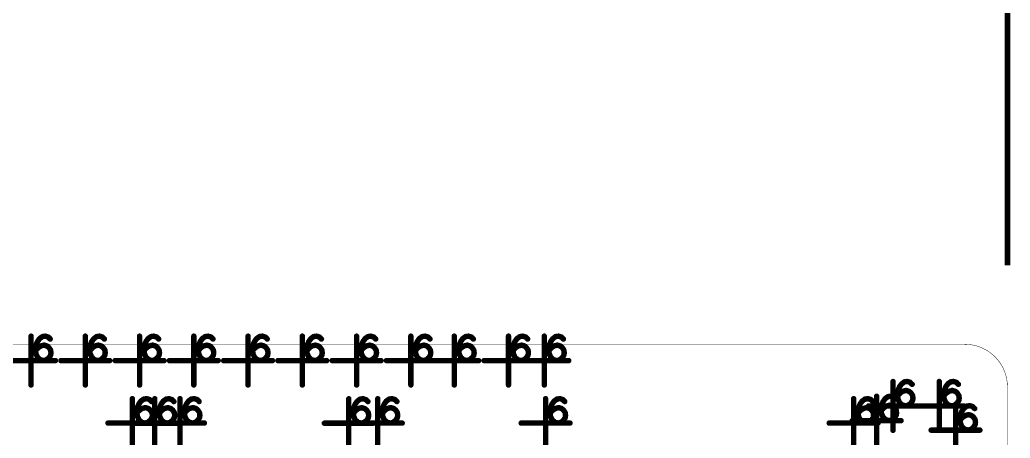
# Model space of a CAD drawing. Header units: millimetres. Extents: x 3885 to 4350, y -149 to 182.
# Drawn here: x 4163.71 to 4186.89, y 92.25 to 102.04 of the extents above; entities that cross this region are included whole.
import ezdxf

# ---------------------------------------------------------------- set-up
doc = ezdxf.new("R2010")
doc.units = ezdxf.units.MM
doc.header["$LTSCALE"] = 23.1
doc.layers.get('0').update_dxf_attribs({"linetype": 'CONTINUOUS'})

# ---------------------------------------------------------------- blocks, each defined once
blk = doc.blocks.new('PAD_R1')
at = {"const_width": 0.5}
blk.add_lwpolyline([(0.25, 0, 1), (-0.25, 0, 1)], format="xyb", close=True, dxfattribs=at)

msp = doc.modelspace()

# ---------------------------------------------------------------- linework, layer by layer
for points, const_width in [([(4186.826, 96.294), (4186.826, 127.212)], 0.127), ([(4163.97, 94.634), (4163.97, 93.491)], 0.127), ([(4164.094, 94.58), (4164.198, 94.506)], 0.0818), ([(4164.166, 94.652), (4164.24, 94.549)], 0.0821), ([(4164.261, 94.692), (4164.279, 94.566)], 0.0672), ([(4164.354, 94.685), (4164.319, 94.563)], 0.0695), ([(4164.439, 94.636), (4164.349, 94.546)], 0.0675), ([(4165.24, 94.634), (4165.24, 93.491)], 0.127), ([(4165.364, 94.58), (4165.468, 94.506)], 0.0818), ([(4165.436, 94.652), (4165.51, 94.549)], 0.0821), ([(4165.531, 94.692), (4165.549, 94.566)], 0.0672), ([(4165.624, 94.685), (4165.589, 94.563)], 0.0695), ([(4165.709, 94.636), (4165.619, 94.546)], 0.0675), ([(4166.51, 94.634), (4166.51, 93.491)], 0.127), ([(4166.634, 94.58), (4166.738, 94.506)], 0.0818), ([(4166.706, 94.652), (4166.78, 94.549)], 0.0821), ([(4166.801, 94.692), (4166.819, 94.566)], 0.0672), ([(4166.894, 94.685), (4166.859, 94.563)], 0.0695), ([(4166.979, 94.636), (4166.889, 94.546)], 0.0675), ([(4167.78, 94.634), (4167.78, 93.491)], 0.127), ([(4167.904, 94.58), (4168.008, 94.506)], 0.0818), ([(4167.976, 94.652), (4168.05, 94.549)], 0.0821), ([(4168.071, 94.692), (4168.089, 94.566)], 0.0672), ([(4168.164, 94.685), (4168.129, 94.563)], 0.0695), ([(4168.249, 94.636), (4168.159, 94.546)], 0.0675), ([(4169.05, 94.634), (4169.05, 93.491)], 0.127), ([(4169.174, 94.58), (4169.278, 94.506)], 0.0818), ([(4169.246, 94.652), (4169.32, 94.549)], 0.0821), ([(4169.341, 94.692), (4169.359, 94.566)], 0.0672), ([(4169.434, 94.685), (4169.399, 94.563)], 0.0695), ([(4169.519, 94.636), (4169.429, 94.546)], 0.0675), ([(4170.32, 94.634), (4170.32, 93.491)], 0.127), ([(4170.444, 94.58), (4170.548, 94.506)], 0.0818), ([(4170.516, 94.652), (4170.59, 94.549)], 0.0821), ([(4170.611, 94.692), (4170.629, 94.566)], 0.0672), ([(4170.704, 94.685), (4170.669, 94.563)], 0.0695), ([(4170.789, 94.636), (4170.699, 94.546)], 0.0675), ([(4171.59, 94.634), (4171.59, 93.491)], 0.127), ([(4171.714, 94.58), (4171.818, 94.506)], 0.0818), ([(4171.786, 94.652), (4171.86, 94.549)], 0.0821), ([(4171.881, 94.692), (4171.899, 94.566)], 0.0672), ([(4171.974, 94.685), (4171.939, 94.563)], 0.0695), ([(4172.059, 94.636), (4171.969, 94.546)], 0.0675), ([(4172.86, 94.634), (4172.86, 93.491)], 0.127), ([(4172.984, 94.58), (4173.088, 94.506)], 0.0818), ([(4173.056, 94.652), (4173.13, 94.549)], 0.0821), ([(4173.151, 94.692), (4173.169, 94.566)], 0.0672), ([(4173.244, 94.685), (4173.209, 94.563)], 0.0695), ([(4173.329, 94.636), (4173.239, 94.546)], 0.0675), ([(4173.876, 94.634), (4173.876, 93.491)], 0.127), ([(4174, 94.58), (4174.104, 94.506)], 0.0818), ([(4174.072, 94.652), (4174.146, 94.549)], 0.0821), ([(4174.167, 94.692), (4174.185, 94.566)], 0.0672), ([(4174.26, 94.685), (4174.225, 94.563)], 0.0695), ([(4174.345, 94.636), (4174.255, 94.546)], 0.0675), ([(4175.146, 94.634), (4175.146, 93.491)], 0.127), ([(4175.27, 94.58), (4175.374, 94.506)], 0.0818), ([(4175.342, 94.652), (4175.416, 94.549)], 0.0821), ([(4175.437, 94.692), (4175.455, 94.566)], 0.0672), ([(4175.53, 94.685), (4175.495, 94.563)], 0.0695), ([(4175.615, 94.636), (4175.525, 94.546)], 0.0675), ([(4175.984, 94.634), (4175.984, 93.491)], 0.127), ([(4176.108, 94.58), (4176.212, 94.506)], 0.0818), ([(4176.18, 94.652), (4176.254, 94.549)], 0.0821), ([(4176.275, 94.692), (4176.293, 94.566)], 0.0672), ([(4176.368, 94.685), (4176.333, 94.563)], 0.0695), ([(4176.453, 94.636), (4176.363, 94.546)], 0.0675), ([(4164.017, 94.366), (4164.143, 94.347)], 0.0754), ([(4164.025, 94.415), (4164.151, 94.396)], 0.0754), ([(4164.049, 94.502), (4164.166, 94.451)], 0.0727), ([(4164.063, 94.378), (4164.153, 94.289)], 0.0945), ([(4164.135, 94.439), (4164.205, 94.333)], 0.0687), ([(4164.221, 94.476), (4164.252, 94.353)], 0.0785), ([(4164.325, 94.476), (4164.291, 94.353)], 0.0695), ([(4164.405, 94.435), (4164.325, 94.336)], 0.0609), ([(4164.461, 94.373), (4164.355, 94.303)], 0.0687), ([(4165.287, 94.366), (4165.413, 94.347)], 0.0754), ([(4165.295, 94.415), (4165.421, 94.396)], 0.0754), ([(4165.319, 94.502), (4165.436, 94.451)], 0.0727), ([(4165.333, 94.378), (4165.423, 94.289)], 0.0945), ([(4165.405, 94.439), (4165.475, 94.333)], 0.0687), ([(4165.491, 94.476), (4165.522, 94.353)], 0.0785), ([(4165.595, 94.476), (4165.561, 94.353)], 0.0695), ([(4165.675, 94.435), (4165.595, 94.336)], 0.0609), ([(4165.731, 94.373), (4165.625, 94.303)], 0.0687), ([(4166.557, 94.366), (4166.683, 94.347)], 0.0754), ([(4166.565, 94.415), (4166.691, 94.396)], 0.0754), ([(4166.589, 94.502), (4166.706, 94.451)], 0.0727), ([(4166.603, 94.378), (4166.693, 94.289)], 0.0945), ([(4166.675, 94.439), (4166.745, 94.333)], 0.0687), ([(4166.761, 94.476), (4166.792, 94.353)], 0.0785), ([(4166.865, 94.476), (4166.831, 94.353)], 0.0695), ([(4166.945, 94.435), (4166.865, 94.336)], 0.0609), ([(4167.001, 94.373), (4166.895, 94.303)], 0.0687), ([(4167.827, 94.366), (4167.953, 94.347)], 0.0754), ([(4167.835, 94.415), (4167.961, 94.396)], 0.0754), ([(4167.859, 94.502), (4167.976, 94.451)], 0.0727), ([(4167.873, 94.378), (4167.963, 94.289)], 0.0945), ([(4167.945, 94.439), (4168.015, 94.333)], 0.0687), ([(4168.031, 94.476), (4168.062, 94.353)], 0.0785), ([(4168.135, 94.476), (4168.101, 94.353)], 0.0695), ([(4168.215, 94.435), (4168.135, 94.336)], 0.0609), ([(4168.271, 94.373), (4168.165, 94.303)], 0.0687), ([(4169.097, 94.366), (4169.223, 94.347)], 0.0754), ([(4169.105, 94.415), (4169.231, 94.396)], 0.0754), ([(4169.129, 94.502), (4169.246, 94.451)], 0.0727), ([(4169.143, 94.378), (4169.233, 94.289)], 0.0945), ([(4169.215, 94.439), (4169.285, 94.333)], 0.0687), ([(4169.301, 94.476), (4169.332, 94.353)], 0.0785), ([(4169.405, 94.476), (4169.371, 94.353)], 0.0695), ([(4169.485, 94.435), (4169.405, 94.336)], 0.0609), ([(4169.541, 94.373), (4169.435, 94.303)], 0.0687), ([(4170.367, 94.366), (4170.493, 94.347)], 0.0754), ([(4170.375, 94.415), (4170.501, 94.396)], 0.0754), ([(4170.399, 94.502), (4170.516, 94.451)], 0.0727), ([(4170.413, 94.378), (4170.503, 94.289)], 0.0945), ([(4170.485, 94.439), (4170.555, 94.333)], 0.0687), ([(4170.571, 94.476), (4170.602, 94.353)], 0.0785), ([(4170.675, 94.476), (4170.641, 94.353)], 0.0695), ([(4170.755, 94.435), (4170.675, 94.336)], 0.0609), ([(4170.811, 94.373), (4170.705, 94.303)], 0.0687), ([(4171.637, 94.366), (4171.763, 94.347)], 0.0754), ([(4171.645, 94.415), (4171.771, 94.396)], 0.0754), ([(4171.669, 94.502), (4171.786, 94.451)], 0.0727), ([(4171.683, 94.378), (4171.773, 94.289)], 0.0945), ([(4171.755, 94.439), (4171.825, 94.333)], 0.0687), ([(4171.841, 94.476), (4171.872, 94.353)], 0.0785), ([(4171.945, 94.476), (4171.911, 94.353)], 0.0695), ([(4172.025, 94.435), (4171.945, 94.336)], 0.0609), ([(4172.081, 94.373), (4171.975, 94.303)], 0.0687), ([(4172.907, 94.366), (4173.033, 94.347)], 0.0754), ([(4172.915, 94.415), (4173.041, 94.396)], 0.0754), ([(4172.939, 94.502), (4173.056, 94.451)], 0.0727), ([(4172.953, 94.378), (4173.043, 94.289)], 0.0945), ([(4173.025, 94.439), (4173.095, 94.333)], 0.0687), ([(4173.111, 94.476), (4173.142, 94.353)], 0.0785), ([(4173.215, 94.476), (4173.181, 94.353)], 0.0695), ([(4173.295, 94.435), (4173.215, 94.336)], 0.0609), ([(4173.351, 94.373), (4173.245, 94.303)], 0.0687), ([(4173.923, 94.366), (4174.049, 94.347)], 0.0754), ([(4173.931, 94.415), (4174.057, 94.396)], 0.0754), ([(4173.955, 94.502), (4174.072, 94.451)], 0.0727), ([(4173.969, 94.378), (4174.059, 94.289)], 0.0945), ([(4174.041, 94.439), (4174.111, 94.333)], 0.0687), ([(4174.127, 94.476), (4174.158, 94.353)], 0.0785), ([(4174.231, 94.476), (4174.197, 94.353)], 0.0695), ([(4174.311, 94.435), (4174.231, 94.336)], 0.0609), ([(4174.367, 94.373), (4174.261, 94.303)], 0.0687), ([(4175.193, 94.366), (4175.319, 94.347)], 0.0754), ([(4175.201, 94.415), (4175.327, 94.396)], 0.0754), ([(4175.225, 94.502), (4175.342, 94.451)], 0.0727), ([(4175.239, 94.378), (4175.329, 94.289)], 0.0945), ([(4175.311, 94.439), (4175.381, 94.333)], 0.0687), ([(4175.397, 94.476), (4175.428, 94.353)], 0.0785), ([(4175.501, 94.476), (4175.467, 94.353)], 0.0695), ([(4175.581, 94.435), (4175.501, 94.336)], 0.0609), ([(4175.637, 94.373), (4175.531, 94.303)], 0.0687), ([(4176.032, 94.366), (4176.157, 94.347)], 0.0754), ([(4176.039, 94.415), (4176.165, 94.396)], 0.0754), ([(4176.064, 94.502), (4176.18, 94.451)], 0.0727), ([(4176.077, 94.378), (4176.167, 94.289)], 0.0945), ([(4176.149, 94.439), (4176.219, 94.333)], 0.0687), ([(4176.235, 94.476), (4176.266, 94.353)], 0.0785), ([(4176.34, 94.476), (4176.305, 94.353)], 0.0695), ([(4176.419, 94.435), (4176.34, 94.336)], 0.0609), ([(4176.475, 94.373), (4176.369, 94.303)], 0.0687), ([(4164.541, 94.062), (4163.398, 94.062)], 0.127), ([(4164.016, 94.265), (4164.142, 94.278)], 0.0955), ([(4164.045, 94.155), (4164.161, 94.207)], 0.0939), ([(4164.114, 94.061), (4164.197, 94.158)], 0.0879), ([(4164.212, 94.01), (4164.242, 94.133)], 0.0785), ([(4164.316, 94.011), (4164.281, 94.133)], 0.0692), ([(4164.401, 94.056), (4164.32, 94.154)], 0.0743), ([(4164.461, 94.122), (4164.355, 94.192)], 0.0687), ([(4164.495, 94.285), (4164.369, 94.267)], 0.0675), ([(4164.494, 94.204), (4164.369, 94.225)], 0.058), ([(4165.811, 94.062), (4164.668, 94.062)], 0.127), ([(4165.286, 94.265), (4165.412, 94.278)], 0.0955), ([(4165.315, 94.155), (4165.431, 94.207)], 0.0939), ([(4165.384, 94.061), (4165.467, 94.158)], 0.0879), ([(4165.482, 94.01), (4165.512, 94.133)], 0.0785), ([(4165.586, 94.011), (4165.551, 94.133)], 0.0692), ([(4165.671, 94.056), (4165.59, 94.154)], 0.0743), ([(4165.731, 94.122), (4165.625, 94.192)], 0.0687), ([(4165.765, 94.285), (4165.639, 94.267)], 0.0675), ([(4165.764, 94.204), (4165.639, 94.225)], 0.058), ([(4167.081, 94.062), (4165.938, 94.062)], 0.127), ([(4166.556, 94.265), (4166.682, 94.278)], 0.0955), ([(4166.585, 94.155), (4166.701, 94.207)], 0.0939), ([(4166.654, 94.061), (4166.737, 94.158)], 0.0879), ([(4166.752, 94.01), (4166.782, 94.133)], 0.0785), ([(4166.856, 94.011), (4166.821, 94.133)], 0.0692), ([(4166.941, 94.056), (4166.86, 94.154)], 0.0743), ([(4167.001, 94.122), (4166.895, 94.192)], 0.0687), ([(4167.035, 94.285), (4166.909, 94.267)], 0.0675), ([(4167.034, 94.204), (4166.909, 94.225)], 0.058), ([(4168.351, 94.062), (4167.208, 94.062)], 0.127), ([(4167.826, 94.265), (4167.952, 94.278)], 0.0955), ([(4167.855, 94.155), (4167.971, 94.207)], 0.0939), ([(4167.924, 94.061), (4168.007, 94.158)], 0.0879), ([(4168.022, 94.01), (4168.052, 94.133)], 0.0785), ([(4168.126, 94.011), (4168.091, 94.133)], 0.0692), ([(4168.211, 94.056), (4168.13, 94.154)], 0.0743), ([(4168.271, 94.122), (4168.165, 94.192)], 0.0687), ([(4168.305, 94.285), (4168.179, 94.267)], 0.0675), ([(4168.304, 94.204), (4168.179, 94.225)], 0.058), ([(4169.621, 94.062), (4168.478, 94.062)], 0.127), ([(4169.096, 94.265), (4169.222, 94.278)], 0.0955), ([(4169.125, 94.155), (4169.241, 94.207)], 0.0939), ([(4169.194, 94.061), (4169.277, 94.158)], 0.0879), ([(4169.292, 94.01), (4169.322, 94.133)], 0.0785), ([(4169.396, 94.011), (4169.361, 94.133)], 0.0692), ([(4169.481, 94.056), (4169.4, 94.154)], 0.0743), ([(4169.541, 94.122), (4169.435, 94.192)], 0.0687), ([(4169.575, 94.285), (4169.449, 94.267)], 0.0675), ([(4169.574, 94.204), (4169.449, 94.225)], 0.058), ([(4170.891, 94.062), (4169.748, 94.062)], 0.127), ([(4170.366, 94.265), (4170.492, 94.278)], 0.0955), ([(4170.395, 94.155), (4170.511, 94.207)], 0.0939), ([(4170.464, 94.061), (4170.547, 94.158)], 0.0879), ([(4170.562, 94.01), (4170.592, 94.133)], 0.0785), ([(4170.666, 94.011), (4170.631, 94.133)], 0.0692), ([(4170.751, 94.056), (4170.67, 94.154)], 0.0743), ([(4170.811, 94.122), (4170.705, 94.192)], 0.0687), ([(4170.845, 94.285), (4170.719, 94.267)], 0.0675), ([(4170.844, 94.204), (4170.719, 94.225)], 0.058), ([(4172.161, 94.062), (4171.018, 94.062)], 0.127), ([(4171.636, 94.265), (4171.762, 94.278)], 0.0955), ([(4171.665, 94.155), (4171.781, 94.207)], 0.0939), ([(4171.734, 94.061), (4171.817, 94.158)], 0.0879), ([(4171.832, 94.01), (4171.862, 94.133)], 0.0785), ([(4171.936, 94.011), (4171.901, 94.133)], 0.0692), ([(4172.021, 94.056), (4171.94, 94.154)], 0.0743), ([(4172.081, 94.122), (4171.975, 94.192)], 0.0687), ([(4172.115, 94.285), (4171.989, 94.267)], 0.0675), ([(4172.114, 94.204), (4171.989, 94.225)], 0.058), ([(4173.431, 94.062), (4172.288, 94.062)], 0.127), ([(4172.906, 94.265), (4173.032, 94.278)], 0.0955), ([(4172.935, 94.155), (4173.051, 94.207)], 0.0939), ([(4173.004, 94.061), (4173.087, 94.158)], 0.0879), ([(4173.102, 94.01), (4173.132, 94.133)], 0.0785), ([(4173.206, 94.011), (4173.171, 94.133)], 0.0692), ([(4173.291, 94.056), (4173.21, 94.154)], 0.0743), ([(4173.351, 94.122), (4173.245, 94.192)], 0.0687), ([(4173.385, 94.285), (4173.259, 94.267)], 0.0675), ([(4173.384, 94.204), (4173.259, 94.225)], 0.058), ([(4174.447, 94.062), (4173.304, 94.062)], 0.127), ([(4173.922, 94.265), (4174.048, 94.278)], 0.0955), ([(4173.951, 94.155), (4174.067, 94.207)], 0.0939), ([(4174.02, 94.061), (4174.103, 94.158)], 0.0879), ([(4174.118, 94.01), (4174.148, 94.133)], 0.0785), ([(4174.222, 94.011), (4174.187, 94.133)], 0.0692), ([(4174.307, 94.056), (4174.226, 94.154)], 0.0743), ([(4174.367, 94.122), (4174.261, 94.192)], 0.0687), ([(4174.401, 94.285), (4174.275, 94.267)], 0.0675), ([(4174.4, 94.204), (4174.275, 94.225)], 0.058), ([(4175.717, 94.062), (4174.574, 94.062)], 0.127), ([(4175.192, 94.265), (4175.318, 94.278)], 0.0955), ([(4175.221, 94.155), (4175.337, 94.207)], 0.0939), ([(4175.29, 94.061), (4175.373, 94.158)], 0.0879), ([(4175.388, 94.01), (4175.418, 94.133)], 0.0785), ([(4176.555, 94.062), (4175.412, 94.062)], 0.127), ([(4175.492, 94.011), (4175.457, 94.133)], 0.0692), ([(4175.577, 94.056), (4175.496, 94.154)], 0.0743), ([(4175.637, 94.122), (4175.531, 94.192)], 0.0687), ([(4175.671, 94.285), (4175.545, 94.267)], 0.0675), ([(4175.67, 94.204), (4175.545, 94.225)], 0.058), ([(4176.03, 94.265), (4176.157, 94.278)], 0.0955), ([(4176.059, 94.155), (4176.175, 94.207)], 0.0939), ([(4176.129, 94.061), (4176.211, 94.158)], 0.0879), ([(4176.226, 94.01), (4176.257, 94.133)], 0.0785), ([(4176.33, 94.011), (4176.295, 94.133)], 0.0692), ([(4176.415, 94.056), (4176.334, 94.154)], 0.0743), ([(4176.475, 94.122), (4176.369, 94.192)], 0.0687), ([(4176.509, 94.285), (4176.383, 94.267)], 0.0675), ([(4176.509, 94.204), (4176.383, 94.225)], 0.058), ([(4184.438, 93.632), (4184.456, 93.506)], 0.0672), ([(4184.531, 93.625), (4184.496, 93.503)], 0.0695), ([(4185.52, 93.632), (4185.538, 93.506)], 0.0672), ([(4185.613, 93.625), (4185.578, 93.503)], 0.0695), ([(4184.147, 93.573), (4184.147, 92.43)], 0.127), ([(4184.227, 93.441), (4184.343, 93.391)], 0.0727), ([(4184.271, 93.52), (4184.375, 93.446)], 0.0818), ([(4184.343, 93.592), (4184.417, 93.488)], 0.0821), ([(4184.398, 93.416), (4184.429, 93.293)], 0.0785), ([(4184.503, 93.415), (4184.468, 93.293)], 0.0695), ([(4184.616, 93.575), (4184.526, 93.486)], 0.0675), ([(4185.229, 93.573), (4185.229, 92.43)], 0.127), ([(4185.309, 93.441), (4185.425, 93.391)], 0.0727), ([(4185.354, 93.52), (4185.457, 93.446)], 0.0818), ([(4185.425, 93.592), (4185.499, 93.488)], 0.0821), ([(4185.48, 93.416), (4185.511, 93.293)], 0.0785), ([(4185.585, 93.415), (4185.55, 93.293)], 0.0695), ([(4185.698, 93.575), (4185.608, 93.486)], 0.0675), ([(4166.342, 93.171), (4166.342, 92.028)], 0.127), ([(4166.539, 93.19), (4166.613, 93.086)], 0.0821), ([(4166.633, 93.229), (4166.651, 93.104)], 0.0672), ([(4166.726, 93.223), (4166.692, 93.101)], 0.0695), ([(4166.811, 93.173), (4166.721, 93.083)], 0.0675), ([(4166.866, 93.171), (4166.866, 92.028)], 0.127), ([(4167.062, 93.189), (4167.136, 93.086)], 0.0821), ([(4167.157, 93.229), (4167.174, 93.103)], 0.0672), ([(4167.25, 93.222), (4167.215, 93.1)], 0.0695), ([(4167.334, 93.173), (4167.245, 93.083)], 0.0675), ([(4167.455, 93.171), (4167.455, 92.028)], 0.127), ([(4167.652, 93.19), (4167.725, 93.086)], 0.0821), ([(4167.746, 93.229), (4167.764, 93.104)], 0.0672), ([(4167.839, 93.223), (4167.804, 93.101)], 0.0695), ([(4167.924, 93.173), (4167.834, 93.083)], 0.0675), ([(4171.407, 93.169), (4171.407, 92.026)], 0.127), ([(4171.603, 93.188), (4171.677, 93.085)], 0.0821), ([(4171.698, 93.228), (4171.716, 93.102)], 0.0672), ([(4171.791, 93.221), (4171.756, 93.099)], 0.0695), ([(4171.876, 93.171), (4171.786, 93.082)], 0.0675), ([(4172.086, 93.171), (4172.086, 92.028)], 0.127), ([(4172.282, 93.189), (4172.356, 93.086)], 0.0821), ([(4172.377, 93.229), (4172.395, 93.103)], 0.0672), ([(4172.47, 93.223), (4172.435, 93.1)], 0.0695), ([(4172.555, 93.173), (4172.465, 93.083)], 0.0675), ([(4176.014, 93.171), (4176.014, 92.028)], 0.127), ([(4176.211, 93.19), (4176.285, 93.086)], 0.0821), ([(4176.306, 93.229), (4176.323, 93.104)], 0.0672), ([(4176.399, 93.223), (4176.364, 93.101)], 0.0695), ([(4176.483, 93.173), (4176.393, 93.083)], 0.0675), ([(4183.225, 93.171), (4183.225, 92.028)], 0.127), ([(4183.421, 93.189), (4183.495, 93.086)], 0.0821), ([(4183.516, 93.229), (4183.533, 93.103)], 0.0672), ([(4183.609, 93.223), (4183.574, 93.1)], 0.0695), ([(4183.693, 93.173), (4183.604, 93.083)], 0.0675), ([(4183.763, 93.229), (4183.763, 92.086)], 0.127), ([(4183.888, 93.175), (4183.991, 93.102)], 0.0818), ([(4183.96, 93.247), (4184.034, 93.144)], 0.0821), ([(4184.055, 93.287), (4184.072, 93.161)], 0.0672), ([(4184.148, 93.28), (4184.113, 93.158)], 0.0695), ([(4184.232, 93.231), (4184.143, 93.141)], 0.0675), ([(4184.193, 93.205), (4184.32, 93.218)], 0.0955), ([(4184.195, 93.306), (4184.32, 93.287)], 0.0754), ([(4184.202, 93.355), (4184.328, 93.336)], 0.0754), ([(4184.24, 93.318), (4184.33, 93.228)], 0.0945), ([(4184.312, 93.379), (4184.382, 93.273)], 0.0687), ([(4184.582, 93.375), (4184.503, 93.276)], 0.0609), ([(4184.638, 93.313), (4184.532, 93.243)], 0.0687), ([(4184.672, 93.225), (4184.546, 93.207)], 0.0675), ([(4185.275, 93.205), (4185.402, 93.218)], 0.0955), ([(4185.277, 93.306), (4185.402, 93.287)], 0.0754), ([(4185.284, 93.355), (4185.41, 93.336)], 0.0754), ([(4185.322, 93.318), (4185.412, 93.228)], 0.0945), ([(4185.394, 93.379), (4185.464, 93.273)], 0.0687), ([(4185.664, 93.375), (4185.585, 93.276)], 0.0609), ([(4185.72, 93.313), (4185.614, 93.243)], 0.0687), ([(4185.754, 93.225), (4185.628, 93.207)], 0.0675), ([(4166.398, 92.953), (4166.523, 92.934)], 0.0754), ([(4166.422, 93.039), (4166.539, 92.989)], 0.0727), ([(4166.436, 92.916), (4166.525, 92.826)], 0.0945), ([(4166.467, 93.118), (4166.57, 93.044)], 0.0818), ([(4166.507, 92.976), (4166.578, 92.871)], 0.0687), ([(4166.594, 93.014), (4166.624, 92.891)], 0.0785), ([(4166.698, 93.013), (4166.663, 92.891)], 0.0695), ([(4166.777, 92.973), (4166.698, 92.874)], 0.0609), ([(4166.921, 92.953), (4167.046, 92.933)], 0.0754), ([(4166.945, 93.039), (4167.062, 92.989)], 0.0727), ([(4166.99, 93.117), (4167.093, 93.043)], 0.0818), ([(4167.03, 92.976), (4167.101, 92.87)], 0.0687), ([(4167.117, 93.013), (4167.148, 92.89)], 0.0785), ([(4167.221, 93.013), (4167.186, 92.891)], 0.0695), ([(4167.301, 92.973), (4167.221, 92.874)], 0.0609), ([(4167.51, 92.953), (4167.636, 92.934)], 0.0754), ([(4167.535, 93.039), (4167.652, 92.989)], 0.0727), ([(4167.548, 92.916), (4167.638, 92.826)], 0.0945), ([(4167.58, 93.118), (4167.683, 93.044)], 0.0818), ([(4167.62, 92.976), (4167.69, 92.871)], 0.0687), ([(4167.706, 93.014), (4167.737, 92.891)], 0.0785), ([(4167.811, 93.013), (4167.776, 92.891)], 0.0695), ([(4167.89, 92.973), (4167.811, 92.874)], 0.0609), ([(4171.462, 92.951), (4171.588, 92.932)], 0.0754), ([(4171.487, 93.037), (4171.603, 92.987)], 0.0727), ([(4171.531, 93.116), (4171.635, 93.042)], 0.0818), ([(4171.572, 92.975), (4171.642, 92.869)], 0.0687), ([(4171.658, 93.012), (4171.689, 92.889)], 0.0785), ([(4171.763, 93.011), (4171.728, 92.889)], 0.0695), ([(4171.842, 92.971), (4171.763, 92.872)], 0.0609), ([(4172.141, 92.953), (4172.267, 92.934)], 0.0754), ([(4172.166, 93.039), (4172.282, 92.989)], 0.0727), ([(4172.211, 93.117), (4172.314, 93.044)], 0.0818), ([(4172.251, 92.976), (4172.321, 92.871)], 0.0687), ([(4172.337, 93.014), (4172.368, 92.89)], 0.0785), ([(4172.442, 93.013), (4172.407, 92.891)], 0.0695), ([(4172.521, 92.973), (4172.442, 92.874)], 0.0609), ([(4176.07, 92.953), (4176.195, 92.934)], 0.0754), ([(4176.094, 93.039), (4176.211, 92.989)], 0.0727), ([(4176.108, 92.916), (4176.197, 92.826)], 0.0945), ([(4176.139, 93.118), (4176.242, 93.044)], 0.0818), ([(4176.179, 92.976), (4176.25, 92.871)], 0.0687), ([(4176.266, 93.014), (4176.297, 92.891)], 0.0785), ([(4176.37, 93.013), (4176.335, 92.891)], 0.0695), ([(4176.45, 92.973), (4176.37, 92.874)], 0.0609), ([(4183.28, 92.953), (4183.405, 92.934)], 0.0754), ([(4183.304, 93.039), (4183.421, 92.989)], 0.0727), ([(4183.349, 93.117), (4183.452, 93.044)], 0.0818), ([(4183.389, 92.976), (4183.46, 92.871)], 0.0687), ([(4183.476, 93.014), (4183.507, 92.89)], 0.0785), ([(4183.58, 93.013), (4183.545, 92.891)], 0.0695), ([(4184.719, 93.002), (4183.576, 93.002)], 0.127), ([(4183.66, 92.973), (4183.58, 92.874)], 0.0609), ([(4183.811, 92.961), (4183.937, 92.942)], 0.0754), ([(4183.819, 93.011), (4183.944, 92.991)], 0.0754), ([(4183.843, 93.097), (4183.96, 93.047)], 0.0727), ([(4183.857, 92.974), (4183.946, 92.884)], 0.0945), ([(4183.928, 93.034), (4183.999, 92.928)], 0.0687), ([(4184.015, 93.071), (4184.046, 92.948)], 0.0785), ([(4184.119, 93.071), (4184.084, 92.949)], 0.0695), ([(4184.199, 93.031), (4184.119, 92.932)], 0.0609), ([(4184.254, 92.969), (4184.149, 92.898)], 0.0687), ([(4184.222, 93.095), (4184.338, 93.147)], 0.0939), ([(4184.292, 93.001), (4184.374, 93.098)], 0.0879), ([(4184.389, 92.95), (4184.42, 93.073)], 0.0785), ([(4184.493, 92.95), (4184.458, 93.072)], 0.0692), ([(4184.578, 92.996), (4184.497, 93.093)], 0.0743), ([(4184.638, 93.062), (4184.532, 93.132)], 0.0687), ([(4184.672, 93.144), (4184.546, 93.165)], 0.058), ([(4185.801, 93.002), (4184.658, 93.002)], 0.127), ([(4185.304, 93.095), (4185.42, 93.147)], 0.0939), ([(4185.374, 93.001), (4185.456, 93.098)], 0.0879), ([(4185.471, 92.95), (4185.502, 93.073)], 0.0785), ([(4185.575, 92.95), (4185.54, 93.072)], 0.0692), ([(4185.66, 92.996), (4185.579, 93.093)], 0.0743), ([(4185.611, 93.007), (4185.611, 91.864)], 0.127), ([(4185.72, 93.062), (4185.614, 93.132)], 0.0687), ([(4185.754, 93.144), (4185.628, 93.165)], 0.058), ([(4185.735, 92.953), (4185.838, 92.88)], 0.0818), ([(4185.807, 93.025), (4185.881, 92.922)], 0.0821), ([(4185.902, 93.065), (4185.919, 92.939)], 0.0672), ([(4185.995, 93.058), (4185.96, 92.936)], 0.0695), ([(4186.079, 93.009), (4185.99, 92.919)], 0.0675), ([(4166.389, 92.803), (4166.515, 92.816)], 0.0955), ([(4166.39, 92.904), (4166.516, 92.884)], 0.0754), ([(4166.418, 92.693), (4166.534, 92.745)], 0.0939), ([(4166.487, 92.599), (4166.569, 92.696)], 0.0879), ([(4166.833, 92.911), (4166.728, 92.841)], 0.0687), ([(4166.833, 92.66), (4166.728, 92.73)], 0.0687), ([(4166.867, 92.823), (4166.742, 92.805)], 0.0675), ([(4166.867, 92.741), (4166.742, 92.763)], 0.058), ([(4166.912, 92.802), (4167.038, 92.815)], 0.0955), ([(4166.913, 92.903), (4167.039, 92.884)], 0.0754), ([(4166.941, 92.693), (4167.057, 92.744)], 0.0939), ([(4166.959, 92.916), (4167.049, 92.826)], 0.0945), ([(4167.01, 92.599), (4167.093, 92.695)], 0.0879), ([(4167.357, 92.911), (4167.251, 92.84)], 0.0687), ([(4167.357, 92.659), (4167.251, 92.73)], 0.0687), ([(4167.391, 92.823), (4167.265, 92.804)], 0.0675), ([(4167.39, 92.741), (4167.265, 92.762)], 0.058), ([(4167.501, 92.803), (4167.628, 92.816)], 0.0955), ([(4167.503, 92.904), (4167.628, 92.884)], 0.0754), ([(4167.53, 92.693), (4167.647, 92.745)], 0.0939), ([(4167.6, 92.599), (4167.682, 92.696)], 0.0879), ([(4167.946, 92.911), (4167.84, 92.841)], 0.0687), ([(4167.946, 92.66), (4167.84, 92.73)], 0.0687), ([(4167.98, 92.823), (4167.854, 92.805)], 0.0675), ([(4167.98, 92.741), (4167.855, 92.763)], 0.058), ([(4171.453, 92.801), (4171.58, 92.814)], 0.0955), ([(4171.455, 92.902), (4171.58, 92.883)], 0.0754), ([(4171.482, 92.691), (4171.598, 92.743)], 0.0939), ([(4171.5, 92.914), (4171.59, 92.824)], 0.0945), ([(4171.551, 92.597), (4171.634, 92.694)], 0.0879), ([(4171.898, 92.909), (4171.792, 92.839)], 0.0687), ([(4171.898, 92.658), (4171.792, 92.728)], 0.0687), ([(4171.932, 92.821), (4171.806, 92.803)], 0.0675), ([(4171.932, 92.74), (4171.806, 92.761)], 0.058), ([(4172.132, 92.803), (4172.259, 92.815)], 0.0955), ([(4172.134, 92.903), (4172.259, 92.884)], 0.0754), ([(4172.161, 92.693), (4172.277, 92.744)], 0.0939), ([(4172.179, 92.916), (4172.269, 92.826)], 0.0945), ([(4172.231, 92.599), (4172.313, 92.695)], 0.0879), ([(4172.577, 92.911), (4172.471, 92.841)], 0.0687), ([(4172.577, 92.659), (4172.471, 92.73)], 0.0687), ([(4172.611, 92.823), (4172.485, 92.805)], 0.0675), ([(4172.611, 92.741), (4172.486, 92.762)], 0.058), ([(4176.061, 92.803), (4176.187, 92.816)], 0.0955), ([(4176.062, 92.904), (4176.188, 92.884)], 0.0754), ([(4176.09, 92.693), (4176.206, 92.745)], 0.0939), ([(4176.159, 92.599), (4176.242, 92.696)], 0.0879), ([(4176.505, 92.911), (4176.4, 92.841)], 0.0687), ([(4176.505, 92.66), (4176.4, 92.73)], 0.0687), ([(4176.539, 92.823), (4176.414, 92.805)], 0.0675), ([(4176.539, 92.741), (4176.414, 92.763)], 0.058), ([(4183.271, 92.803), (4183.397, 92.815)], 0.0955), ([(4183.272, 92.903), (4183.398, 92.884)], 0.0754), ([(4183.3, 92.693), (4183.416, 92.744)], 0.0939), ([(4183.318, 92.916), (4183.407, 92.826)], 0.0945), ([(4183.369, 92.599), (4183.452, 92.695)], 0.0879), ([(4183.715, 92.911), (4183.61, 92.841)], 0.0687), ([(4183.715, 92.659), (4183.61, 92.73)], 0.0687), ([(4183.749, 92.823), (4183.624, 92.805)], 0.0675), ([(4183.749, 92.741), (4183.624, 92.762)], 0.058), ([(4183.81, 92.861), (4183.936, 92.873)], 0.0955), ([(4183.839, 92.751), (4183.955, 92.802)], 0.0939), ([(4183.908, 92.657), (4183.991, 92.753)], 0.0879), ([(4184.005, 92.605), (4184.036, 92.729)], 0.0785), ([(4184.11, 92.606), (4184.075, 92.728)], 0.0692), ([(4184.195, 92.651), (4184.113, 92.749)], 0.0743), ([(4184.254, 92.717), (4184.149, 92.788)], 0.0687), ([(4184.288, 92.881), (4184.163, 92.863)], 0.0675), ([(4184.288, 92.799), (4184.163, 92.82)], 0.058), ([(4185.658, 92.739), (4185.784, 92.72)], 0.0754), ([(4185.666, 92.789), (4185.791, 92.769)], 0.0754), ([(4185.69, 92.875), (4185.807, 92.825)], 0.0727), ([(4185.704, 92.752), (4185.794, 92.662)], 0.0945), ([(4185.775, 92.812), (4185.846, 92.706)], 0.0687), ([(4185.862, 92.849), (4185.893, 92.726)], 0.0785), ([(4185.966, 92.849), (4185.931, 92.727)], 0.0695), ([(4186.046, 92.809), (4185.966, 92.71)], 0.0609), ([(4186.102, 92.747), (4185.996, 92.676)], 0.0687), ([(4166.914, 92.6), (4165.771, 92.6)], 0.127), ([(4167.437, 92.599), (4166.294, 92.599)], 0.127), ([(4166.584, 92.548), (4166.615, 92.671)], 0.0785), ([(4166.689, 92.548), (4166.654, 92.67)], 0.0692), ([(4166.774, 92.594), (4166.692, 92.691)], 0.0743), ([(4168.027, 92.6), (4166.884, 92.6)], 0.127), ([(4167.108, 92.547), (4167.138, 92.67)], 0.0785), ([(4167.212, 92.548), (4167.177, 92.67)], 0.0692), ([(4167.297, 92.593), (4167.216, 92.691)], 0.0743), ([(4167.697, 92.548), (4167.728, 92.671)], 0.0785), ([(4167.801, 92.548), (4167.766, 92.67)], 0.0692), ([(4167.886, 92.594), (4167.805, 92.691)], 0.0743), ([(4171.978, 92.598), (4170.835, 92.598)], 0.127), ([(4172.658, 92.6), (4171.515, 92.6)], 0.127), ([(4171.649, 92.546), (4171.68, 92.669)], 0.0785), ([(4171.753, 92.546), (4171.718, 92.669)], 0.0692), ([(4171.838, 92.592), (4171.757, 92.69)], 0.0743), ([(4172.328, 92.547), (4172.359, 92.671)], 0.0785), ([(4172.432, 92.548), (4172.397, 92.67)], 0.0692), ([(4172.517, 92.593), (4172.436, 92.691)], 0.0743), ([(4176.586, 92.6), (4175.443, 92.6)], 0.127), ([(4176.256, 92.548), (4176.287, 92.671)], 0.0785), ([(4176.361, 92.548), (4176.326, 92.67)], 0.0692), ([(4176.446, 92.594), (4176.364, 92.691)], 0.0743), ([(4183.796, 92.6), (4182.653, 92.6)], 0.127), ([(4184.335, 92.657), (4183.192, 92.657)], 0.127), ([(4183.466, 92.547), (4183.497, 92.671)], 0.0785), ([(4183.571, 92.548), (4183.536, 92.67)], 0.0692), ([(4183.656, 92.593), (4183.574, 92.691)], 0.0743), ([(4185.657, 92.639), (4185.783, 92.651)], 0.0955), ([(4185.686, 92.529), (4185.802, 92.58)], 0.0939), ([(4185.755, 92.435), (4185.838, 92.531)], 0.0879), ([(4185.852, 92.383), (4185.883, 92.507)], 0.0785), ([(4185.957, 92.384), (4185.922, 92.506)], 0.0692), ([(4186.042, 92.429), (4185.961, 92.527)], 0.0743), ([(4186.102, 92.495), (4185.996, 92.566)], 0.0687), ([(4186.135, 92.659), (4186.01, 92.641)], 0.0675), ([(4186.135, 92.577), (4186.01, 92.598)], 0.058), ([(4186.182, 92.435), (4185.039, 92.435)], 0.127)]:
    msp.add_lwpolyline(points, dxfattribs=dict(const_width=const_width))
at = {"const_width": 0.0102}
msp.add_lwpolyline([(4113.202, 75.742), (4124.546, 77.743, -0.144705), (4125.672, 77.615, 0.100411), (4137.441, 75.227), (4142.941, 75.227, 0.151026), (4159.983, 80.495, -0.151038), (4161.111, 80.844), (4185.826, 80.844, 0.414215), (4186.826, 81.844), (4186.826, 93.444, 0.414215), (4185.826, 94.444), (4160.956, 94.444, 0.152268), (4152.375, 91.769, -0.152268), (4142.941, 88.827), (4137.441, 88.827, -0.101585), (4130.901, 90.17, 0.145893), (4122.33, 91.162), (4110.84, 89.136)], format="xyb", dxfattribs=at)

# ---------------------------------------------------------------- block references
at = {"xscale": 0.127, "yscale": 0.127}
for p in [(4163.97, 94.634), (4164.17, 94.576), (4164.236, 94.624), (4164.303, 94.634), (4164.37, 94.614), (4164.418, 94.567), (4165.24, 94.634), (4165.44, 94.576), (4165.506, 94.624), (4165.573, 94.634), (4165.64, 94.614), (4165.688, 94.567), (4166.51, 94.634), (4166.71, 94.576), (4166.776, 94.624), (4166.843, 94.634), (4166.91, 94.614), (4166.958, 94.567), (4167.78, 94.634), (4167.98, 94.576), (4168.046, 94.624), (4168.113, 94.634), (4168.18, 94.614), (4168.228, 94.567), (4169.05, 94.634), (4169.25, 94.576), (4169.316, 94.624), (4169.383, 94.634), (4169.45, 94.614), (4169.498, 94.567), (4170.32, 94.634), (4170.52, 94.576), (4170.586, 94.624), (4170.653, 94.634), (4170.72, 94.614), (4170.768, 94.567), (4171.59, 94.634), (4171.79, 94.576), (4171.856, 94.624), (4171.923, 94.634), (4171.99, 94.614), (4172.038, 94.567), (4172.86, 94.634), (4173.06, 94.576), (4173.126, 94.624), (4173.193, 94.634), (4173.26, 94.614), (4173.308, 94.567), (4173.876, 94.634), (4174.076, 94.576), (4174.142, 94.624), (4174.209, 94.634), (4174.276, 94.614), (4174.324, 94.567), (4175.146, 94.634), (4175.346, 94.576), (4175.412, 94.624), (4175.479, 94.634), (4175.546, 94.614), (4175.594, 94.567), (4175.984, 94.634), (4176.184, 94.576), (4176.251, 94.624), (4176.317, 94.634), (4176.384, 94.614), (4176.432, 94.567), (4164.074, 94.319), (4164.074, 94.3), (4164.093, 94.443), (4164.122, 94.51), (4164.141, 94.367), (4164.198, 94.405), (4164.275, 94.424), (4164.341, 94.405), (4164.389, 94.367), (4164.427, 94.31), (4165.344, 94.319), (4165.344, 94.3), (4165.363, 94.443), (4165.392, 94.51), (4165.411, 94.367), (4165.468, 94.405), (4165.545, 94.424), (4165.611, 94.405), (4165.659, 94.367), (4165.697, 94.31), (4166.614, 94.319), (4166.614, 94.3), (4166.633, 94.443), (4166.662, 94.51), (4166.681, 94.367), (4166.738, 94.405), (4166.815, 94.424), (4166.881, 94.405), (4166.929, 94.367), (4166.967, 94.31), (4167.884, 94.319), (4167.884, 94.3), (4167.903, 94.443), (4167.932, 94.51), (4167.951, 94.367), (4168.008, 94.405), (4168.085, 94.424), (4168.151, 94.405), (4168.199, 94.367), (4168.237, 94.31), (4169.154, 94.319), (4169.154, 94.3), (4169.173, 94.443), (4169.202, 94.51), (4169.221, 94.367), (4169.278, 94.405), (4169.355, 94.424), (4169.421, 94.405), (4169.469, 94.367), (4169.507, 94.31), (4170.424, 94.319), (4170.424, 94.3), (4170.443, 94.443), (4170.472, 94.51), (4170.491, 94.367), (4170.548, 94.405), (4170.625, 94.424), (4170.691, 94.405), (4170.739, 94.367), (4170.777, 94.31), (4171.694, 94.319), (4171.694, 94.3), (4171.713, 94.443), (4171.742, 94.51), (4171.761, 94.367), (4171.818, 94.405), (4171.895, 94.424), (4171.961, 94.405), (4172.009, 94.367), (4172.047, 94.31), (4172.964, 94.319), (4172.964, 94.3), (4172.983, 94.443), (4173.012, 94.51), (4173.031, 94.367), (4173.088, 94.405), (4173.165, 94.424), (4173.231, 94.405), (4173.279, 94.367), (4173.317, 94.31), (4173.98, 94.319), (4173.98, 94.3), (4173.999, 94.443), (4174.028, 94.51), (4174.047, 94.367), (4174.104, 94.405), (4174.181, 94.424), (4174.247, 94.405), (4174.295, 94.367), (4174.333, 94.31), (4175.25, 94.319), (4175.25, 94.3), (4175.269, 94.443), (4175.298, 94.51), (4175.317, 94.367), (4175.374, 94.405), (4175.451, 94.424), (4175.517, 94.405), (4175.565, 94.367), (4175.603, 94.31), (4176.089, 94.319), (4176.089, 94.3), (4176.108, 94.443), (4176.136, 94.51), (4176.155, 94.367), (4176.213, 94.405), (4176.289, 94.424), (4176.356, 94.405), (4176.403, 94.367), (4176.441, 94.31), (4164.084, 94.224), (4164.122, 94.138), (4164.189, 94.081), (4164.265, 94.062), (4164.332, 94.081), (4164.389, 94.129), (4164.427, 94.186), (4164.437, 94.243), (4164.541, 94.062), (4164.668, 94.062), (4165.354, 94.224), (4165.392, 94.138), (4165.459, 94.081), (4165.535, 94.062), (4165.602, 94.081), (4165.659, 94.129), (4165.697, 94.186), (4165.707, 94.243), (4165.811, 94.062), (4165.938, 94.062), (4166.624, 94.224), (4166.662, 94.138), (4166.729, 94.081), (4166.805, 94.062), (4166.872, 94.081), (4166.929, 94.129), (4166.967, 94.186), (4166.977, 94.243), (4167.081, 94.062), (4167.208, 94.062), (4167.894, 94.224), (4167.932, 94.138), (4167.999, 94.081), (4168.075, 94.062), (4168.142, 94.081), (4168.199, 94.129), (4168.237, 94.186), (4168.247, 94.243), (4168.351, 94.062), (4168.478, 94.062), (4169.164, 94.224), (4169.202, 94.138), (4169.269, 94.081), (4169.345, 94.062), (4169.412, 94.081), (4169.469, 94.129), (4169.507, 94.186), (4169.517, 94.243), (4169.621, 94.062), (4169.748, 94.062), (4170.434, 94.224), (4170.472, 94.138), (4170.539, 94.081), (4170.615, 94.062), (4170.682, 94.081), (4170.739, 94.129), (4170.777, 94.186), (4170.787, 94.243), (4170.891, 94.062), (4171.018, 94.062), (4171.704, 94.224), (4171.742, 94.138), (4171.809, 94.081), (4171.885, 94.062), (4171.952, 94.081), (4172.009, 94.129), (4172.047, 94.186), (4172.057, 94.243), (4172.161, 94.062), (4172.288, 94.062), (4172.974, 94.224), (4173.012, 94.138), (4173.079, 94.081), (4173.155, 94.062), (4173.222, 94.081), (4173.279, 94.129), (4173.304, 94.062), (4173.317, 94.186), (4173.327, 94.243), (4173.431, 94.062), (4173.99, 94.224), (4174.028, 94.138), (4174.095, 94.081), (4174.171, 94.062), (4174.238, 94.081), (4174.295, 94.129), (4174.333, 94.186), (4174.343, 94.243), (4174.447, 94.062), (4174.574, 94.062), (4175.26, 94.224), (4175.298, 94.138), (4175.365, 94.081), (4175.412, 94.062), (4175.441, 94.062), (4175.508, 94.081), (4175.565, 94.129), (4175.603, 94.186), (4175.613, 94.243), (4175.717, 94.062), (4176.098, 94.224), (4176.136, 94.138), (4176.203, 94.081), (4176.279, 94.062), (4176.346, 94.081), (4176.403, 94.129), (4176.441, 94.186), (4176.451, 94.243), (4176.555, 94.062), (4163.97, 93.491), (4165.24, 93.491), (4166.51, 93.491), (4167.78, 93.491), (4169.05, 93.491), (4170.32, 93.491), (4171.59, 93.491), (4172.86, 93.491), (4173.876, 93.491), (4175.146, 93.491), (4175.984, 93.491), (4184.147, 93.573), (4184.271, 93.383), (4184.299, 93.45), (4184.347, 93.516), (4184.414, 93.564), (4184.452, 93.364), (4184.48, 93.573), (4184.547, 93.554), (4184.595, 93.507), (4185.229, 93.573), (4185.353, 93.383), (4185.381, 93.45), (4185.429, 93.516), (4185.496, 93.564), (4185.534, 93.364), (4185.562, 93.573), (4185.629, 93.554), (4185.677, 93.507), (4166.342, 93.171), (4166.609, 93.162), (4166.676, 93.171), (4166.742, 93.152), (4166.866, 93.171), (4167.132, 93.161), (4167.199, 93.171), (4167.266, 93.152), (4167.455, 93.171), (4167.722, 93.162), (4167.788, 93.171), (4167.855, 93.152), (4171.407, 93.169), (4171.674, 93.16), (4171.74, 93.169), (4171.807, 93.15), (4172.086, 93.171), (4172.353, 93.162), (4172.419, 93.171), (4172.486, 93.152), (4176.014, 93.171), (4176.281, 93.162), (4176.348, 93.171), (4176.415, 93.152), (4183.225, 93.171), (4183.491, 93.162), (4183.558, 93.171), (4183.625, 93.152), (4183.763, 93.229), (4183.963, 93.172), (4184.03, 93.22), (4184.097, 93.229), (4184.164, 93.21), (4184.211, 93.162), (4184.252, 93.259), (4184.252, 93.24), (4184.261, 93.164), (4184.318, 93.307), (4184.376, 93.345), (4184.519, 93.345), (4184.566, 93.307), (4184.604, 93.249), (4184.614, 93.183), (4185.334, 93.259), (4185.334, 93.24), (4185.343, 93.164), (4185.401, 93.307), (4185.458, 93.345), (4185.601, 93.345), (4185.648, 93.307), (4185.686, 93.249), (4185.696, 93.183), (4166.466, 92.981), (4166.495, 93.048), (4166.514, 92.905), (4166.542, 93.114), (4166.571, 92.943), (4166.647, 92.962), (4166.714, 92.943), (4166.762, 92.905), (4166.79, 93.104), (4166.989, 92.98), (4167.018, 93.047), (4167.037, 92.904), (4167.066, 93.114), (4167.094, 92.942), (4167.17, 92.961), (4167.237, 92.942), (4167.285, 92.904), (4167.313, 93.104), (4167.579, 92.981), (4167.608, 93.048), (4167.627, 92.905), (4167.655, 93.114), (4167.684, 92.943), (4167.76, 92.962), (4167.827, 92.943), (4167.874, 92.905), (4167.903, 93.104), (4171.531, 92.979), (4171.559, 93.046), (4171.578, 92.903), (4171.607, 93.112), (4171.636, 92.941), (4171.712, 92.96), (4171.779, 92.941), (4171.826, 92.903), (4171.855, 93.103), (4172.21, 92.981), (4172.239, 93.047), (4172.258, 92.904), (4172.286, 93.114), (4172.315, 92.942), (4172.391, 92.961), (4172.458, 92.942), (4172.505, 92.904), (4172.534, 93.104), (4176.138, 92.981), (4176.167, 93.048), (4176.186, 92.905), (4176.214, 93.114), (4176.243, 92.943), (4176.319, 92.962), (4176.386, 92.943), (4176.434, 92.905), (4176.462, 93.104), (4183.348, 92.981), (4183.377, 93.047), (4183.396, 92.904), (4183.424, 93.114), (4183.453, 92.942), (4183.529, 92.961), (4183.576, 93.002), (4183.596, 92.942), (4183.644, 92.904), (4183.672, 93.104), (4183.868, 92.914), (4183.887, 93.038), (4183.916, 93.105), (4183.935, 92.962), (4183.992, 93), (4184.068, 93.019), (4184.135, 93), (4184.183, 92.962), (4184.221, 92.905), (4184.299, 93.078), (4184.366, 93.021), (4184.442, 93.002), (4184.509, 93.021), (4184.566, 93.068), (4184.604, 93.126), (4184.658, 93.002), (4184.719, 93.002), (4185.381, 93.078), (4185.448, 93.021), (4185.524, 93.002), (4185.591, 93.021), (4185.611, 93.007), (4185.648, 93.068), (4185.686, 93.126), (4185.801, 93.002), (4185.81, 92.95), (4185.877, 92.998), (4185.944, 93.007), (4186.011, 92.988), (4186.058, 92.94), (4166.447, 92.857), (4166.447, 92.838), (4166.457, 92.762), (4166.495, 92.676), (4166.8, 92.847), (4166.8, 92.723), (4166.809, 92.781), (4166.97, 92.856), (4166.97, 92.837), (4166.98, 92.761), (4167.018, 92.675), (4167.323, 92.847), (4167.323, 92.723), (4167.332, 92.78), (4167.56, 92.857), (4167.56, 92.838), (4167.569, 92.762), (4167.608, 92.676), (4167.912, 92.847), (4167.912, 92.723), (4167.922, 92.781), (4171.512, 92.855), (4171.512, 92.836), (4171.521, 92.76), (4171.559, 92.674), (4171.864, 92.846), (4171.864, 92.722), (4171.874, 92.779), (4172.191, 92.857), (4172.191, 92.837), (4172.2, 92.762), (4172.239, 92.676), (4172.543, 92.847), (4172.543, 92.723), (4172.553, 92.78), (4176.119, 92.857), (4176.119, 92.838), (4176.129, 92.762), (4176.167, 92.676), (4176.472, 92.847), (4176.472, 92.723), (4176.481, 92.781), (4183.329, 92.857), (4183.329, 92.837), (4183.339, 92.762), (4183.377, 92.676), (4183.682, 92.847), (4183.682, 92.723), (4183.691, 92.78), (4183.868, 92.895), (4183.878, 92.819), (4183.916, 92.734), (4183.983, 92.676), (4184.125, 92.676), (4184.183, 92.724), (4184.221, 92.781), (4184.23, 92.838), (4185.715, 92.692), (4185.715, 92.673), (4185.734, 92.816), (4185.763, 92.883), (4185.782, 92.74), (4185.839, 92.778), (4185.915, 92.797), (4185.982, 92.778), (4186.03, 92.74), (4186.068, 92.683), (4165.771, 92.6), (4166.294, 92.599), (4166.562, 92.619), (4166.638, 92.6), (4166.704, 92.619), (4166.762, 92.666), (4166.884, 92.6), (4166.914, 92.6), (4167.085, 92.618), (4167.161, 92.599), (4167.228, 92.618), (4167.285, 92.666), (4167.437, 92.599), (4167.674, 92.619), (4167.751, 92.6), (4167.817, 92.619), (4167.874, 92.666), (4168.027, 92.6), (4170.835, 92.598), (4171.515, 92.6), (4171.626, 92.617), (4171.702, 92.598), (4171.769, 92.617), (4171.826, 92.665), (4171.978, 92.598), (4172.305, 92.619), (4172.382, 92.6), (4172.448, 92.619), (4172.505, 92.666), (4172.658, 92.6), (4175.443, 92.6), (4176.234, 92.619), (4176.31, 92.6), (4176.376, 92.619), (4176.434, 92.666), (4176.586, 92.6), (4182.653, 92.6), (4183.192, 92.657), (4183.444, 92.619), (4183.52, 92.6), (4183.586, 92.619), (4183.644, 92.666), (4183.796, 92.6), (4184.059, 92.657), (4184.335, 92.657), (4185.725, 92.597), (4185.763, 92.512), (4185.83, 92.454), (4185.973, 92.454), (4186.03, 92.502), (4186.068, 92.559), (4186.077, 92.616), (4184.147, 92.43), (4185.039, 92.435), (4185.229, 92.43), (4185.906, 92.435), (4186.182, 92.435)]:
    msp.add_blockref('PAD_R1', p, dxfattribs=at)

doc.saveas('drawing.dxf')
